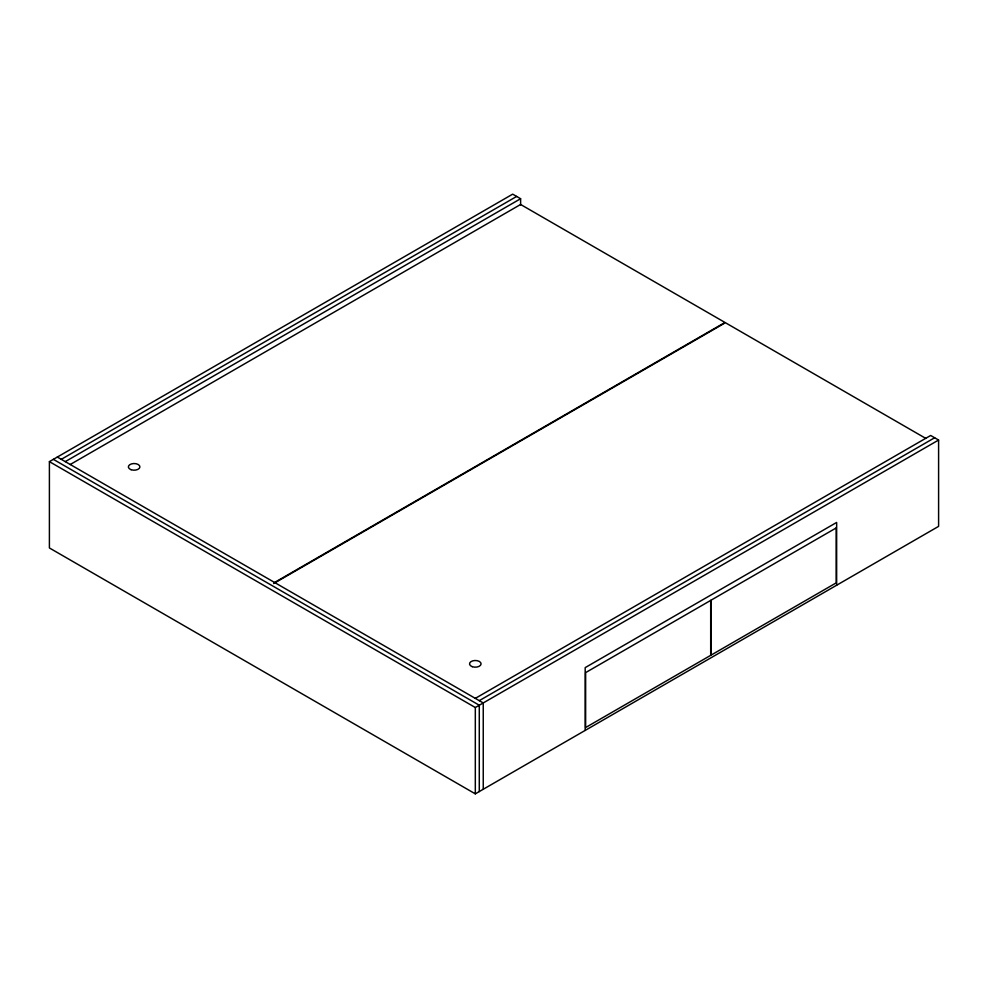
<?xml version="1.0" encoding="UTF-8"?>
<svg xmlns="http://www.w3.org/2000/svg" width="988" height="988" viewBox="0 0 988 988"><rect width="100%" height="100%" fill="white"/><g stroke="black" fill="none" stroke-linecap="round" stroke-linejoin="round"><path stroke-width="1.48" d="M475.314 698.368L930.671 435.473L938.6 440.043L938.6 526.369L475.314 793.846L49.4 547.957L49.4 461.631L512.686 194.154L520.614 198.724L520.614 204.899M61.293 459.334L516.65 196.439M65.257 461.631L520.614 198.724M70.173 464.545L520.614 204.479L724.97 322.459L274.516 582.525M273.639 583.55L725.414 322.718L925.756 438.388M479.279 700.653L934.636 437.758M49.4 461.631L475.314 707.519L938.6 440.043M57.329 457.049L483.243 702.95L483.243 789.276M53.364 459.334L479.279 705.234L479.279 791.561M836.651 585.229L836.651 522.442L585.18 667.629L585.18 730.416M475.314 707.519L475.314 793.846M710.693 600.408L585.637 672.606L585.637 727.539L710.693 655.34L710.693 600.408M836.206 527.938L711.15 600.136L711.15 655.081L836.206 582.871L836.206 527.938M472.276 666.678A5.767 3.335 0 0 0 481.082 663.936A5.767 3.335 0 0 0 472.573 660.898A5.767 3.335 0 0 0 472.276 666.678M131.095 469.695A5.767 3.335 0 0 0 139.901 466.966A5.767 3.335 0 0 0 131.392 463.928A5.767 3.335 0 0 0 131.095 469.695"/></g></svg>
